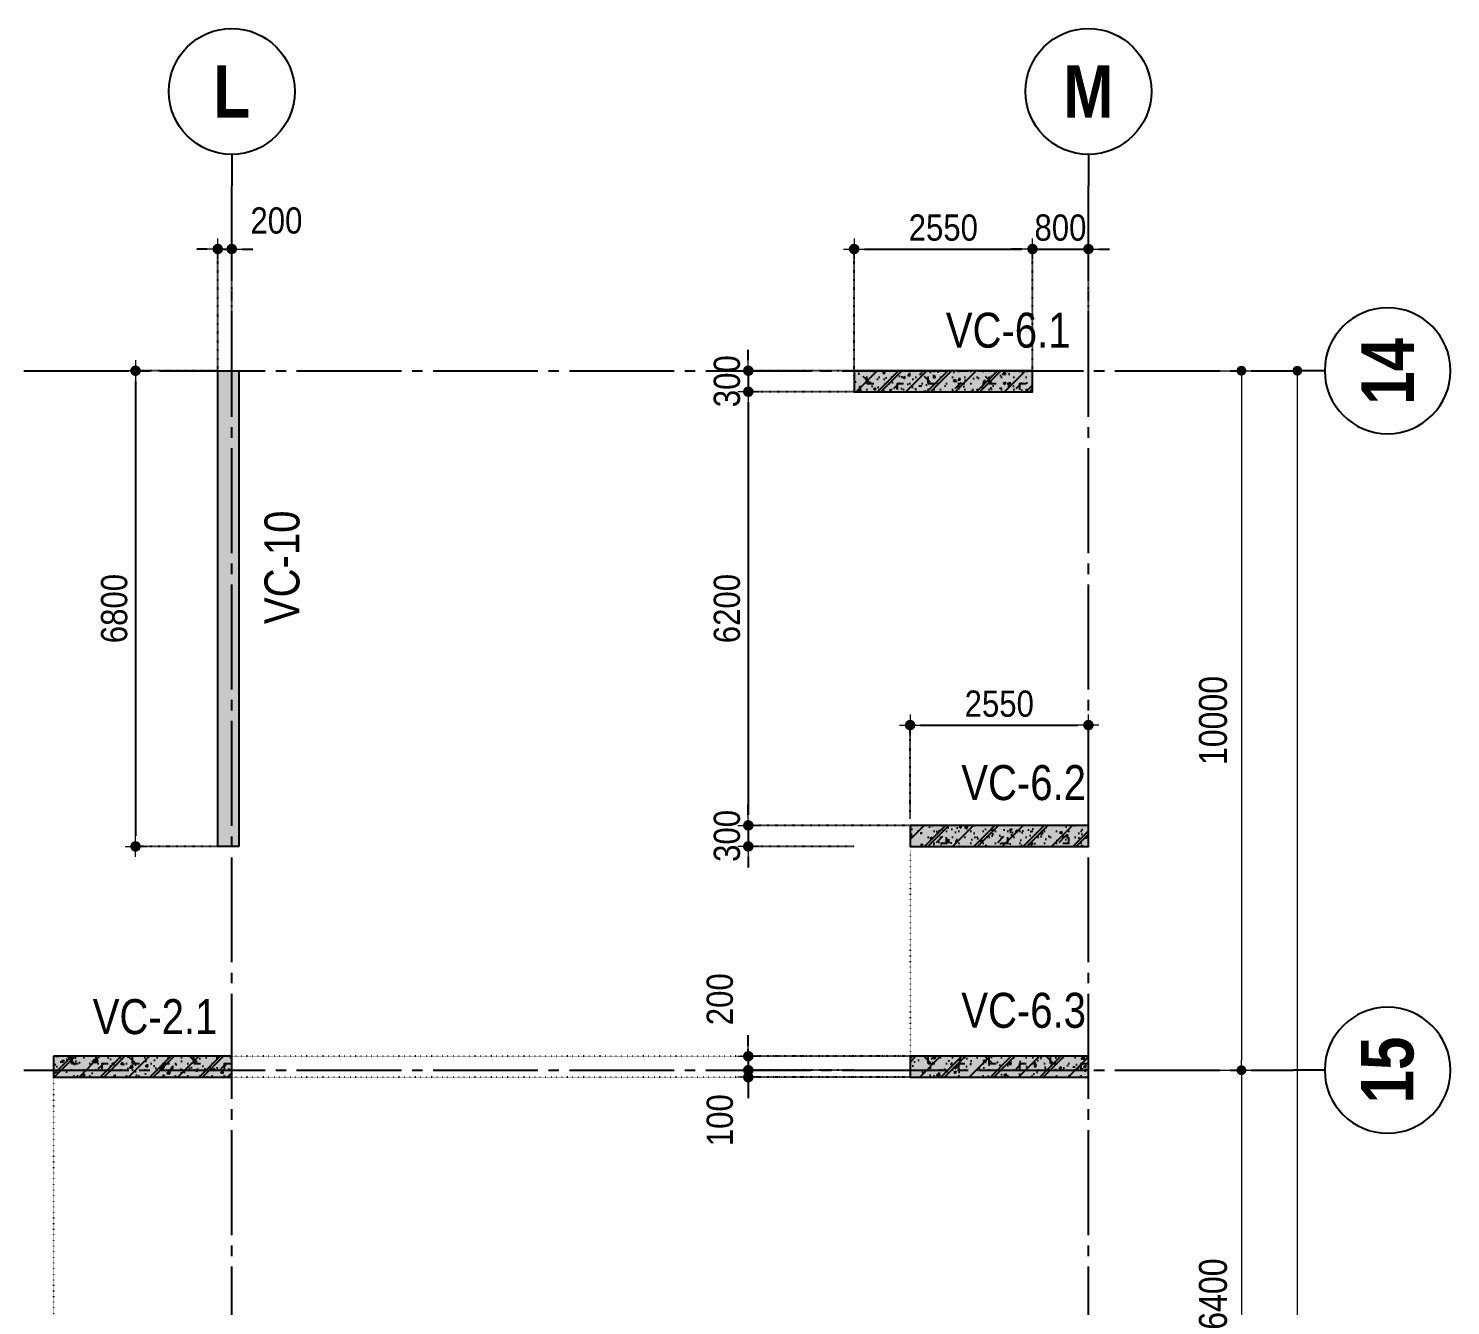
# Model space of a CAD drawing. Header units: millimetres. Extents: x -3973692 to -2843767, y 592734 to 838475.
# Drawn here: x -2864102 to -2843767, y 645467 to 663724 of the extents above; entities that cross this region are included whole.
import ezdxf
from ezdxf.enums import TextEntityAlignment as Align

# ---------------------------------------------------------------- set-up
doc = ezdxf.new("R2010")
doc.units = ezdxf.units.MM
doc.header["$MEASUREMENT"] = 0
doc.header["$PDMODE"] = 3
doc.header["$PDSIZE"] = -20
for name, pattern in [('CHG_XX_Luoi truc-Block C$0$MB_Luoi truc-150-TWC$0$Center101', [13, 10, -1, 1, -1]), ('DIVIDE2', [15.87499999999999, 6.349999999999998, -3.174999999999998, 0, -3.174999999999998, 0, -3.174999999999998]), ('DOT2', [0.125, 0, -0.125]), ('HIDDEN5', [2.8375, 1.25, -1.5875])]:
    doc.linetypes.add(name, pattern=pattern)
doc.layers.get('0').update_dxf_attribs({"lineweight": 9})
doc.layers.get('Defpoints').update_dxf_attribs({"color": 10, "lineweight": 0})
for name, color, linetype, lineweight in [("'S_General_Dim_1", 1, 'Continuous', 18), ("'S_General_Divide_3 Intermediate", 3, 'DIVIDE2', 40), ('CHG_XX_Cot_Block C-T8-15$0$Dim 200', 1, 'Continuous', 5), ('CHG_XX_Luoi truc-Block C$0$Dim 200', 1, 'Continuous', 5), ('TEXT', 7, 'Continuous', 15)]:
    doc.layers.add(name, color=color, linetype=linetype, lineweight=lineweight)
for name, color, linetype in [('CHG_XX_Cot_Block C-T8-15$0$mb_cot tang 14-17 twc$0$Concrete Hatch', 218, 'Continuous'), ('CHG_XX_Cot_Block C-T8-15$0$mb_cot tang 14-17 twc$0$Concrete Line', 6, 'Continuous'), ('CHG_XX_Cot_Block C-T8-15$0$mb_cot tang 14-17 twc$0$Concrete Solid', 216, 'Continuous'), ('CHG_XX_Luoi truc-Block C$0$MB_Luoi truc-150-TWC$0$Grid', 34, 'Continuous'), ('CHG_XX_Luoi truc-Block C$0$MB_Luoi truc-150-TWC$0$Grid Line', 251, 'CHG_XX_Luoi truc-Block C$0$MB_Luoi truc-150-TWC$0$Center101'), ('dim', 1, 'Continuous')]:
    doc.layers.add(name, color=color, linetype=linetype)
doc.styles.add('arial', font='arial.ttf', dxfattribs={"width": 0.85})
doc.styles.add('CHG_XX_Luoi truc-Block C$0$MB_Luoi truc-150-TWC$0$Grid A-F$0$VNI-HelveCB', font='')
doc.styles.add('CHG_XX_Luoi truc-Block C$0$Star-HelCon', font='')
doc.styles.add('TTP-HelCon', font='')
doc.styles.get('CHG_XX_Luoi truc-Block C$0$MB_Luoi truc-150-TWC$0$Grid A-F$0$VNI-HelveCB').set_extended_font_data('VNI-Helve-Condense', bold=True)
doc.styles.get('CHG_XX_Luoi truc-Block C$0$Star-HelCon').set_extended_font_data('VNI-Helve-Condense')
doc.styles.get('TTP-HelCon').set_extended_font_data('VNI-Helve-Condense')
doc.dimstyles.new('150', dxfattribs={"dimscale": 150, "dimtxt": 2.5, "dimasz": 1, "dimexe": 0, "dimexo": 0, "dimgap": 0.75, "dimtad": 1, "dimdec": 0, "dimzin": 9, "dimdsep": 46, "dimtxsty": 'arial', "dimblk1": 'DIMDOT', "dimblk2": 'DIMDOT', "dimsah": 1, "dimcen": 2, "dimdle": 3, "dimclre": 8, "dimclrt": 2, "dimadec": 0, "dimazin": 0, "dimtfac": 1, "dimtdec": 0, "dimtix": 1, "dimtmove": 2, "dimatfit": 3, "dimldrblk": 'DIMPIJL', "dimfxl": 1, "dimtvp": 1.8, "dimtolj": 1, "dimtzin": 0, "dimarcsym": 0})
doc.dimstyles.new('CHG_XX_Luoi truc-Block C$0$Dim 200', dxfattribs={"dimscale": 200, "dimtxt": 2, "dimasz": 0.7, "dimexe": 1, "dimexo": 1, "dimgap": 1, "dimtad": 1, "dimdec": 0, "dimzin": 12, "dimdsep": 46, "dimtxsty": 'CHG_XX_Luoi truc-Block C$0$Star-HelCon', "dimblk": 'CHG_XX_Luoi truc-Block C$0$_Dot', "dimcen": 1, "dimclrd": 256, "dimclre": 256, "dimclrt": 3, "dimadec": 0, "dimazin": 0, "dimtfac": 1, "dimtdec": 0, "dimtix": 1, "dimtmove": 2, "dimatfit": 3, "dimldrblk": 'CHG_XX_Luoi truc-Block C$0$HTT Arrow 30', "dimfxl": 1, "dimtolj": 1, "dimtzin": 0, "dimarcsym": 0})

# ---------------------------------------------------------------- blocks, each defined once
blk = doc.blocks.new('CHG_XX_Luoi truc-Block C$0$_Dot')
at = {"color": 0, "linetype": 'ByBlock', "lineweight": -2}
blk.add_line((-0.5, 0), (-1, 0), dxfattribs=at)
at = {"color": 0, "linetype": 'ByBlock', "const_width": 0.5}
blk.add_lwpolyline([(-0.25, 0, 1), (0.25, 0, 1)], format="xyb", close=True, dxfattribs=at)
blk = doc.blocks.new('*D3089')
at = {"layer": 'CHG_XX_Luoi truc-Block C$0$Dim 200', "lineweight": -2, "transparency": 16777216}
for p, q in [((8067039.849096898, 997243.8145386504), (8068331.040285542, 997243.8145386504)), ((8068131.040285542, 997103.8145386504), (8068131.040285542, 987383.81453865)), ((8067039.849096898, 987243.81453865), (8068331.040285542, 987243.81453865))]:
    blk.add_line(p, q, dxfattribs=at)
at = {"layer": 'Defpoints', "color": 0, "transparency": 16777216}
for p in [(8066839.849096898, 997243.8145386504), (8066839.849096898, 987243.81453865), (8068131.040285542, 987243.81453865)]:
    blk.add_point(p, dxfattribs=at)
at = {"layer": 'CHG_XX_Luoi truc-Block C$0$Dim 200', "lineweight": -2, "transparency": 16777216, "xscale": 140, "yscale": 140, "zscale": 140}
for p, rotation in [((8068131.040285542, 997243.8145386504), 90), ((8068131.040285542, 987243.81453865), 270)]:
    blk.add_blockref('CHG_XX_Luoi truc-Block C$0$_Dot', p, dxfattribs=dict(at, rotation=rotation))
at = {"layer": 'CHG_XX_Luoi truc-Block C$0$Dim 200', "color": 3, "transparency": 16777216, "insert": (8067726.773618875, 992243.8145386515), "char_height": 400, "attachment_point": 5, "rotation": 90, "style": 'CHG_XX_Luoi truc-Block C$0$Star-HelCon'}
blk.add_mtext('\\A1;10000', dxfattribs=at)
blk = doc.blocks.new('CHG_XX_Luoi truc-Block C$0$HTT Arrow 30')
blk.add_hatch(color=256).paths.add_polyline_path([(-2.5, 0.3750000000000002), (-2.5, -0.3749999999999998), (0, 0)])
at = {"color": 0, "linetype": 'ByBlock', "lineweight": -2}
for p, q in [((0, 0), (-2.5, 0.3750000000000002)), ((-2.5, -0.3749999999999998), (-2.5, 0.3750000000000002)), ((0, 0), (-2.5, -0.3749999999999998))]:
    blk.add_line(p, q, dxfattribs=at)
blk = doc.blocks.new('*D3090')
at = {"layer": 'CHG_XX_Luoi truc-Block C$0$Dim 200', "lineweight": -2, "transparency": 16777216}
for p, q in [((8067039.849096898, 987243.81453865), (8068331.040285542, 987243.81453865)), ((8068131.040285542, 987103.81453865), (8068131.040285542, 980983.81453865)), ((8067459.727833977, 980843.81453865), (8068331.040285542, 980843.81453865))]:
    blk.add_line(p, q, dxfattribs=at)
at = {"layer": 'Defpoints', "color": 0, "transparency": 16777216}
for p in [(8066839.849096898, 987243.81453865), (8067259.727833977, 980843.81453865), (8068131.040285542, 980843.81453865)]:
    blk.add_point(p, dxfattribs=at)
at = {"layer": 'CHG_XX_Luoi truc-Block C$0$Dim 200', "lineweight": -2, "transparency": 16777216, "xscale": 140, "yscale": 140, "zscale": 140}
for p, rotation in [((8068131.040285542, 987243.81453865), 90), ((8068131.040285542, 980843.81453865), 270)]:
    blk.add_blockref('CHG_XX_Luoi truc-Block C$0$_Dot', p, dxfattribs=dict(at, rotation=rotation))
at = {"layer": 'CHG_XX_Luoi truc-Block C$0$Dim 200', "color": 3, "transparency": 16777216, "insert": (8067726.773618875, 984043.8145386513), "char_height": 400, "attachment_point": 5, "rotation": 90, "style": 'CHG_XX_Luoi truc-Block C$0$Star-HelCon'}
blk.add_mtext('\\A1;6400', dxfattribs=at)
blk = doc.blocks.new('*D3094')
at = {"layer": 'CHG_XX_Luoi truc-Block C$0$Dim 200', "lineweight": -2, "transparency": 16777216}
for p, q in [((8067886.504521646, 997243.8145386504), (8069130.539711094, 997243.8145386504)), ((8068930.539711094, 997103.8145386504), (8068930.539711094, 948533.81453865)), ((8067886.504521646, 948393.81453865), (8069130.539711094, 948393.81453865))]:
    blk.add_line(p, q, dxfattribs=at)
at = {"layer": 'Defpoints', "color": 0, "transparency": 16777216}
for p in [(8067686.504521646, 997243.8145386504), (8067686.504521646, 948393.81453865), (8068930.539711094, 948393.81453865)]:
    blk.add_point(p, dxfattribs=at)
at = {"layer": 'CHG_XX_Luoi truc-Block C$0$Dim 200', "lineweight": -2, "transparency": 16777216, "xscale": 140, "yscale": 140, "zscale": 140}
for p, rotation in [((8068930.539711094, 997243.8145386504), 90), ((8068930.539711094, 948393.81453865), 270)]:
    blk.add_blockref('CHG_XX_Luoi truc-Block C$0$_Dot', p, dxfattribs=dict(at, rotation=rotation))
at = {"layer": 'CHG_XX_Luoi truc-Block C$0$Dim 200', "color": 3, "transparency": 16777216, "insert": (8068526.273044428, 972818.8145386515), "char_height": 400, "attachment_point": 5, "rotation": 90, "style": 'CHG_XX_Luoi truc-Block C$0$Star-HelCon'}
blk.add_mtext('\\A1;48850', dxfattribs=at)
blk = doc.blocks.new('*U3101')
at = {"layer": 'CHG_XX_Luoi truc-Block C$0$MB_Luoi truc-150-TWC$0$Grid', "lineweight": -2}
blk.add_line((0, 449), (0, 446), dxfattribs=at)
blk.add_circle((0, 455), 6, dxfattribs=at)
at = {"layer": 'CHG_XX_Luoi truc-Block C$0$MB_Luoi truc-150-TWC$0$Grid Line'}
blk.add_line((0, 0), (0, 446), dxfattribs=at)
at = {"layer": 'CHG_XX_Luoi truc-Block C$0$MB_Luoi truc-150-TWC$0$Grid', "lineweight": -2, "style": 'CHG_XX_Luoi truc-Block C$0$MB_Luoi truc-150-TWC$0$Grid A-F$0$VNI-HelveCB'}
for tag, p in [('GRIDSUB', (0, 455)), ('GRID', (0, -9))]:
    blk.add_attdef(tag, text='', height=5, dxfattribs=at).set_placement(p, align=Align.MIDDLE)
blk = doc.blocks.new('*U3103')
at = {"layer": 'CHG_XX_Luoi truc-Block C$0$MB_Luoi truc-150-TWC$0$Grid', "lineweight": -2}
blk.add_line((0, 363), (0, 360), dxfattribs=at)
blk.add_circle((0, 369), 6, dxfattribs=at)
at = {"layer": 'CHG_XX_Luoi truc-Block C$0$MB_Luoi truc-150-TWC$0$Grid Line'}
blk.add_line((0, 0), (0, 360), dxfattribs=at)
at = {"layer": 'CHG_XX_Luoi truc-Block C$0$MB_Luoi truc-150-TWC$0$Grid', "lineweight": -2, "style": 'CHG_XX_Luoi truc-Block C$0$MB_Luoi truc-150-TWC$0$Grid A-F$0$VNI-HelveCB'}
for tag, p in [('GRIDSUB', (0, 369)), ('GRID', (0, -9))]:
    blk.add_attdef(tag, text='', height=5, dxfattribs=at).set_placement(p, align=Align.MIDDLE)
blk = doc.blocks.new('*U3102')
at = {"layer": 'CHG_XX_Luoi truc-Block C$0$MB_Luoi truc-150-TWC$0$Grid', "lineweight": -2}
blk.add_line((0, 363), (0, 360), dxfattribs=at)
blk.add_circle((0, 369), 6, dxfattribs=at)
at = {"layer": 'CHG_XX_Luoi truc-Block C$0$MB_Luoi truc-150-TWC$0$Grid Line'}
blk.add_line((0, 0), (0, 360), dxfattribs=at)
at = {"layer": 'CHG_XX_Luoi truc-Block C$0$MB_Luoi truc-150-TWC$0$Grid', "lineweight": -2, "style": 'CHG_XX_Luoi truc-Block C$0$MB_Luoi truc-150-TWC$0$Grid A-F$0$VNI-HelveCB'}
for tag, p in [('GRIDSUB', (0, 369)), ('GRID', (0, -9))]:
    blk.add_attdef(tag, text='', height=5, dxfattribs=at).set_placement(p, align=Align.MIDDLE)
blk = doc.blocks.new('*U3207')
at = {"layer": 'CHG_XX_Cot_Block C-T8-15$0$mb_cot tang 14-17 twc$0$Concrete Hatch'}
h = blk.add_hatch(dxfattribs=at)
h.set_pattern_fill('CONCRETE', color=256, scale=50, style=0, pattern_type=2)
h.set_pattern_definition([(45, (1000, -49.99999999999989), (-176.7766952966369, 176.7766952966369), []), (45, (1000, 1.13686837721616e-13), (-353.5533905932737, 353.5533905932738), []), (49.99999999999999, (1000, -49.99999999999989), (358.6300913003767, -31.37606749129755), [37.5, -412.5]), (355, (1000, -49.99999999999989), (-69.3756668065, 376.0960668500059), [30, -330]), (100.4514, (1029.88584, -52.61466999999988), (289.2546908570108, 344.7197710304768), [31.870095, -350.571056]), (46.18420000000001, (1000, 50.00000000000011), (533.6205243128222, -82.75950716450905), [56.25, -618.75]), (96.6356, (1044.4683725, 43.1033465000001), (467.3313527743517, 487.0589354502209), [47.805144, -525.8565]), (351.1842, (1000, 50.00000000000011), (467.3309725668136, 487.0593004626623), [45, -495]), (21, (1050, 25.00000000000011), (298.4535260592309, -201.3094453326694), [37.5, -412.5]), (326.0000000000001, (1050, 25.00000000000011), (121.6576659607909, 362.5750225234265), [30, -330]), (71.4514, (1074.8711165, 8.224197000000117), (420.111314290745, 161.2652483549762), [31.870095, -350.571056]), (37.50000000000001, (1000, -49.99999999999989), (6.079927658645334, 166.4469269156558), [0, -326, 0, -335, 0, -331.25]), (7.499999999999999, (1000, -49.99999999999989), (131.5347687210743, 197.2058559411801), [0, -191, 0, -318.5, 0, -126.25]), (327.5, (888.5, -49.99999999999989), (266.9112180862045, -11.2774358671899), [0, -125, 0, -390, 0, -517.5]), (317.5, (838.5, -49.99999999999989), (291.5930846711931, 50.05249116615882), [0, -162.5, 0, -259, 0, -367.5]), (0, (1175, 125.0000000000001), (0, 875), [87.5, -787.5]), (0, (1437.5, 300.0000000000001), (0, 875), [87.5, -787.5]), (0, (1262.5, 650.0000000000001), (0, 875), [87.5, -350, 87.5, -350]), (90, (1175, 125.0000000000001), (-875, 5.35782974626967e-14), [87.5, -787.5]), (90, (1262.5, 650.0000000000001), (-875, 5.35782974626967e-14), [87.5, -787.5]), (90, (1525, 300.0000000000001), (-875, 5.35782974626967e-14), [87.5, -787.5]), (90, (1700, 562.5000000000001), (-875, 5.35782974626967e-14), [87.5, -787.5]), (135, (1262.5, 125.0000000000001), (-875.016357447105, 8.881784197001252e-14), [123.76, -1113.7]), (135, (1350, 650.0000000000001), (-875.016357447105, 8.881784197001252e-14), [123.76, -1113.7]), (45, (1437.5, 300.0000000000001), (8.881784197001252e-14, 875.016357447105), [123.76, -247.485, 123.76, -742.455]), (0, (825, -49.99999999999989), (87.5, 87.5), [-175, 0])])
h.paths.add_polyline_path([(-750, 150), (-750, -149.9999999999999), (1800, -150), (1800, 150)])
at = {"layer": 'CHG_XX_Cot_Block C-T8-15$0$mb_cot tang 14-17 twc$0$Concrete Solid'}
blk.add_hatch(color=256, dxfattribs=at).paths.add_polyline_path([(-750, 150), (-750, -149.9999999999999), (1800, -150), (1800, 150)])
at = {"layer": 'CHG_XX_Cot_Block C-T8-15$0$mb_cot tang 14-17 twc$0$Concrete Line'}
blk.add_lwpolyline([(-750, 150), (-750, -149.9999999999999), (1800, -150), (1800, 150)], close=True, dxfattribs=at)
blk = doc.blocks.new('*U3195')
at = {"layer": 'CHG_XX_Cot_Block C-T8-15$0$mb_cot tang 14-17 twc$0$Concrete Hatch'}
h = blk.add_hatch(dxfattribs=at)
h.set_pattern_fill('CONCRETE', color=256, scale=50, style=0, pattern_type=2)
h.set_pattern_definition([(45, (1000, -149.9999999999999), (-176.7766952966369, 176.7766952966369), []), (45, (1000, -99.99999999999989), (-353.5533905932737, 353.5533905932738), []), (49.99999999999999, (1000, -149.9999999999999), (358.6300913003767, -31.37606749129755), [37.5, -412.5]), (355, (1000, -149.9999999999999), (-69.3756668065, 376.0960668500059), [30, -330]), (100.4514, (1029.88584, -152.6146699999999), (289.2546908570108, 344.7197710304768), [31.870095, -350.571056]), (46.18420000000001, (1000, -49.99999999999989), (533.6205243128222, -82.75950716450905), [56.25, -618.75]), (96.6356, (1044.4683725, -56.8966534999999), (467.3313527743517, 487.0589354502209), [47.805144, -525.8565]), (351.1842, (1000, -49.99999999999989), (467.3309725668136, 487.0593004626623), [45, -495]), (21, (1050, -74.99999999999989), (298.4535260592309, -201.3094453326694), [37.5, -412.5]), (326.0000000000001, (1050, -74.99999999999989), (121.6576659607909, 362.5750225234265), [30, -330]), (71.4514, (1074.8711165, -91.77580299999988), (420.111314290745, 161.2652483549762), [31.870095, -350.571056]), (37.50000000000001, (1000, -149.9999999999999), (6.079927658645334, 166.4469269156558), [0, -326, 0, -335, 0, -331.25]), (7.499999999999999, (1000, -149.9999999999999), (131.5347687210743, 197.2058559411801), [0, -191, 0, -318.5, 0, -126.25]), (327.5, (888.5, -149.9999999999999), (266.9112180862045, -11.2774358671899), [0, -125, 0, -390, 0, -517.5]), (317.5, (838.5, -149.9999999999999), (291.5930846711931, 50.05249116615882), [0, -162.5, 0, -259, 0, -367.5]), (0, (1175, 25.00000000000011), (0, 875), [87.5, -787.5]), (0, (1437.5, 200.0000000000001), (0, 875), [87.5, -787.5]), (0, (1262.5, 550.0000000000001), (0, 875), [87.5, -350, 87.5, -350]), (90, (1175, 25.00000000000011), (-875, 5.35782974626967e-14), [87.5, -787.5]), (90, (1262.5, 550.0000000000001), (-875, 5.35782974626967e-14), [87.5, -787.5]), (90, (1525, 200.0000000000001), (-875, 5.35782974626967e-14), [87.5, -787.5]), (90, (1700, 462.5000000000001), (-875, 5.35782974626967e-14), [87.5, -787.5]), (135, (1262.5, 25.00000000000011), (-875.016357447105, 8.881784197001252e-14), [123.76, -1113.7]), (135, (1350, 550.0000000000001), (-875.016357447105, 8.881784197001252e-14), [123.76, -1113.7]), (45, (1437.5, 200.0000000000001), (8.881784197001252e-14, 875.016357447105), [123.76, -247.485, 123.76, -742.455]), (0, (825, -149.9999999999999), (87.5, 87.5), [-175, 0])])
h.paths.add_polyline_path([(-750, 100), (-750, -199.9999999999999), (1800, -200), (1800, 100)])
at = {"layer": 'CHG_XX_Cot_Block C-T8-15$0$mb_cot tang 14-17 twc$0$Concrete Solid'}
blk.add_hatch(color=256, dxfattribs=at).paths.add_polyline_path([(-750, 100), (-750, -199.9999999999999), (1800, -200), (1800, 100)])
at = {"layer": 'CHG_XX_Cot_Block C-T8-15$0$mb_cot tang 14-17 twc$0$Concrete Line'}
blk.add_lwpolyline([(-750, 100), (-750, -199.9999999999999), (1800, -200), (1800, 100)], close=True, dxfattribs=at)
blk = doc.blocks.new('*U3208')
at = {"layer": 'CHG_XX_Cot_Block C-T8-15$0$mb_cot tang 14-17 twc$0$Concrete Hatch'}
h = blk.add_hatch(dxfattribs=at)
h.set_pattern_fill('CONCRETE', color=256, scale=50, style=0, pattern_type=2)
h.set_pattern_definition([(45, (-3250.000000000233, -249.9999999999708), (-176.7766952966369, 176.7766952966369), []), (45, (-3250.000000000233, -199.9999999999708), (-353.5533905932737, 353.5533905932738), []), (49.99999999999999, (-3250.000000000233, -249.9999999999708), (358.6300913003767, -31.37606749129755), [37.5, -412.5]), (355, (-3250.000000000233, -249.9999999999708), (-69.3756668065, 376.0960668500059), [30, -330]), (100.4514, (-3220.114160000233, -252.6146699999708), (289.2546908570108, 344.7197710304768), [31.870095, -350.571056]), (46.18420000000001, (-3250.000000000233, -149.9999999999708), (533.6205243128222, -82.75950716450905), [56.25, -618.75]), (96.6356, (-3205.531627500233, -156.8966534999708), (467.3313527743517, 487.0589354502209), [47.805144, -525.8565]), (351.1842, (-3250.000000000233, -149.9999999999708), (467.3309725668136, 487.0593004626623), [45, -495]), (21, (-3200.000000000233, -174.9999999999708), (298.4535260592309, -201.3094453326694), [37.5, -412.5]), (326.0000000000001, (-3200.000000000233, -174.9999999999708), (121.6576659607909, 362.5750225234265), [30, -330]), (71.4514, (-3175.128883500233, -191.7758029999708), (420.111314290745, 161.2652483549762), [31.870095, -350.571056]), (37.50000000000001, (-3250.000000000233, -249.9999999999708), (6.079927658645334, 166.4469269156558), [0, -326, 0, -335, 0, -331.25]), (7.499999999999999, (-3250.000000000233, -249.9999999999708), (131.5347687210743, 197.2058559411801), [0, -191, 0, -318.5, 0, -126.25]), (327.5, (-3361.500000000233, -249.9999999999708), (266.9112180862045, -11.2774358671899), [0, -125, 0, -390, 0, -517.5]), (317.5, (-3411.500000000233, -249.9999999999708), (291.5930846711931, 50.05249116615882), [0, -162.5, 0, -259, 0, -367.5]), (0, (-3075.000000000233, -74.99999999997078), (0, 875), [87.5, -787.5]), (0, (-2812.500000000233, 100.0000000000292), (0, 875), [87.5, -787.5]), (0, (-2987.500000000233, 450.0000000000292), (0, 875), [87.5, -350, 87.5, -350]), (90, (-3075.000000000233, -74.99999999997078), (-875, 5.35782974626967e-14), [87.5, -787.5]), (90, (-2987.500000000233, 450.0000000000292), (-875, 5.35782974626967e-14), [87.5, -787.5]), (90, (-2725.000000000233, 100.0000000000292), (-875, 5.35782974626967e-14), [87.5, -787.5]), (90, (-2550.000000000233, 362.5000000000292), (-875, 5.35782974626967e-14), [87.5, -787.5]), (135, (-2987.500000000233, -74.99999999997078), (-875.016357447105, 8.881784197001252e-14), [123.76, -1113.7]), (135, (-2900.000000000233, 450.0000000000292), (-875.016357447105, 8.881784197001252e-14), [123.76, -1113.7]), (45, (-2812.500000000233, 100.0000000000292), (8.881784197001252e-14, 875.016357447105), [123.76, -247.485, 123.76, -742.455]), (0, (-3425.000000000233, -249.9999999999708), (87.5, 87.5), [-175, 0])])
h.paths.add_polyline_path([(-5000.000000000233, 50.0000000000291), (-5000.000000000233, -249.9999999999999), (1800, -250), (1800, 50.0000000000291)])
at = {"layer": 'CHG_XX_Cot_Block C-T8-15$0$mb_cot tang 14-17 twc$0$Concrete Solid'}
blk.add_hatch(color=256, dxfattribs=at).paths.add_polyline_path([(-5000.000000000233, 50.0000000000291), (-5000.000000000233, -249.9999999999999), (1800, -250), (1800, 50.0000000000291)])
at = {"layer": 'CHG_XX_Cot_Block C-T8-15$0$mb_cot tang 14-17 twc$0$Concrete Line'}
blk.add_lwpolyline([(-5000.000000000233, 50.0000000000291), (-5000.000000000233, -249.9999999999999), (1800, -250), (1800, 50.0000000000291)], close=True, dxfattribs=at)
blk = doc.blocks.new('DIMDOT')
for p, q in [((1, 0), (-1, 0)), ((0, -1), (0, 1))]:
    blk.add_line(p, q)
at = {"const_width": 0.5}
blk.add_lwpolyline([(-0.25, 0, 1), (0.25, 0, 1)], format="xyb", close=True, dxfattribs=at)
blk = doc.blocks.new('*D1864')
at = {"layer": "'S_General_Dim_1", "color": 8, "linetype": 'HIDDEN5', "lineweight": -2, "transparency": 16777216}
for p, q in [((-2852295.198556936, 658831.0114495861), (-2852295.198556936, 660570.925354989)), ((-2849745.198556936, 658831.0114495861), (-2849745.198556936, 660570.925354989))]:
    blk.add_line(p, q, dxfattribs=at)
at = {"layer": "'S_General_Dim_1", "color": 0, "lineweight": -2, "transparency": 16777216}
blk.add_line((-2852145.198556936, 660570.925354989), (-2849895.198556936, 660570.925354989), dxfattribs=at)
at = {"layer": 'Defpoints', "color": 0, "transparency": 16777216}
for p in [(-2849745.198556936, 660570.925354989), (-2852295.198556936, 658831.0114495861), (-2849745.198556936, 658831.0114495861)]:
    blk.add_point(p, dxfattribs=at)
at = {"layer": "'S_General_Dim_1", "color": 0, "lineweight": -2, "transparency": 16777216, "xscale": 150, "yscale": 150, "zscale": 150, "rotation": 180}
blk.add_blockref('DIMDOT', (-2852295.198556936, 660570.925354989), dxfattribs=at)
at = {"layer": "'S_General_Dim_1", "color": 0, "lineweight": -2, "transparency": 16777216, "xscale": 150, "yscale": 150, "zscale": 150}
blk.add_blockref('DIMDOT', (-2849745.198556936, 660570.925354989), dxfattribs=at)
at = {"layer": "'S_General_Dim_1", "color": 2, "transparency": 16777216, "insert": (-2851020.198556936, 660874.8902253846), "char_height": 375, "attachment_point": 5, "style": 'arial'}
blk.add_mtext('\\A1;2550', dxfattribs=at)
blk = doc.blocks.new('DIMPIJL')
at = {"linetype": 'ByBlock'}
blk.add_solid([(-2.5, 0.4166666666666686), (-2.5, -0.4166666666666686), (0, 0)], dxfattribs=at)
blk = doc.blocks.new('*D1865')
at = {"layer": "'S_General_Dim_1", "color": 0, "lineweight": -2, "transparency": 16777216}
for p, q in [((-2849895.198556936, 660570.925354989), (-2850045.198556936, 660570.925354989)), ((-2849745.198556936, 660570.925354989), (-2848945.198556816, 660570.925354989)), ((-2848795.198556816, 660570.925354989), (-2848645.198556816, 660570.925354989))]:
    blk.add_line(p, q, dxfattribs=at)
at = {"layer": "'S_General_Dim_1", "color": 8, "linetype": 'HIDDEN5', "lineweight": -2, "transparency": 16777216}
for p, q in [((-2849745.198556936, 658831.0114495861), (-2849745.198556936, 660570.925354989)), ((-2848945.198556816, 658831.0114495861), (-2848945.198556816, 660570.925354989))]:
    blk.add_line(p, q, dxfattribs=at)
at = {"layer": 'Defpoints', "color": 0, "transparency": 16777216}
for p in [(-2848945.198556816, 660570.925354989), (-2849745.198556936, 658831.0114495861), (-2848945.198556816, 658831.0114495861)]:
    blk.add_point(p, dxfattribs=at)
at = {"layer": "'S_General_Dim_1", "color": 0, "lineweight": -2, "transparency": 16777216, "xscale": 150, "yscale": 150, "zscale": 150}
blk.add_blockref('DIMDOT', (-2849745.198556936, 660570.925354989), dxfattribs=at)
at = {"layer": "'S_General_Dim_1", "color": 0, "lineweight": -2, "transparency": 16777216, "xscale": 150, "yscale": 150, "zscale": 150, "rotation": 180}
blk.add_blockref('DIMDOT', (-2848945.198556816, 660570.925354989), dxfattribs=at)
at = {"layer": "'S_General_Dim_1", "color": 2, "transparency": 16777216, "insert": (-2849345.198556876, 660874.8902253846), "char_height": 375, "attachment_point": 5, "style": 'arial'}
blk.add_mtext('\\A1;800', dxfattribs=at)
blk = doc.blocks.new('*D1867')
at = {"layer": "'S_General_Dim_1", "color": 8, "linetype": 'HIDDEN5', "lineweight": -2, "transparency": 16777216}
for p, q in [((-2851495.198556936, 652431.0114495858), (-2851495.198556936, 653765.2966278952)), ((-2848945.198556816, 652431.0114495858), (-2848945.198556816, 653765.2966278952))]:
    blk.add_line(p, q, dxfattribs=at)
at = {"layer": "'S_General_Dim_1", "color": 0, "lineweight": -2, "transparency": 16777216}
blk.add_line((-2851345.198556936, 653765.2966278952), (-2849095.198556816, 653765.2966278952), dxfattribs=at)
at = {"layer": 'Defpoints', "color": 0, "transparency": 16777216}
for p in [(-2848945.198556816, 653765.2966278952), (-2851495.198556936, 652431.0114495858), (-2848945.198556816, 652431.0114495858)]:
    blk.add_point(p, dxfattribs=at)
at = {"layer": "'S_General_Dim_1", "color": 0, "lineweight": -2, "transparency": 16777216, "xscale": 150, "yscale": 150, "zscale": 150, "rotation": 180}
blk.add_blockref('DIMDOT', (-2851495.198556936, 653765.2966278952), dxfattribs=at)
at = {"layer": "'S_General_Dim_1", "color": 0, "lineweight": -2, "transparency": 16777216, "xscale": 150, "yscale": 150, "zscale": 150}
blk.add_blockref('DIMDOT', (-2848945.198556816, 653765.2966278952), dxfattribs=at)
at = {"layer": "'S_General_Dim_1", "color": 2, "transparency": 16777216, "insert": (-2850220.198556876, 654069.2614982908), "char_height": 375, "attachment_point": 5, "style": 'arial'}
blk.add_mtext('\\A1;2550', dxfattribs=at)
blk = doc.blocks.new('*D1868')
at = {"layer": "'S_General_Dim_1", "color": 0, "lineweight": -2, "transparency": 16777216}
for p, q in [((-2861545.198556936, 660570.925354989), (-2861695.198556936, 660570.925354989)), ((-2861395.198556936, 660570.925354989), (-2861195.198556936, 660570.925354989)), ((-2861045.198556936, 660570.925354989), (-2860895.198556936, 660570.925354989))]:
    blk.add_line(p, q, dxfattribs=at)
at = {"layer": "'S_General_Dim_1", "color": 8, "linetype": 'HIDDEN5', "lineweight": -2, "transparency": 16777216}
for p, q in [((-2861395.198556936, 658831.0114495861), (-2861395.198556936, 660570.925354989)), ((-2861195.198556936, 658831.0114495861), (-2861195.198556936, 660570.925354989))]:
    blk.add_line(p, q, dxfattribs=at)
at = {"layer": 'Defpoints', "color": 0, "transparency": 16777216}
for p in [(-2861195.198556936, 660570.925354989), (-2861395.198556936, 658831.0114495861), (-2861195.198556936, 658831.0114495861)]:
    blk.add_point(p, dxfattribs=at)
at = {"layer": "'S_General_Dim_1", "color": 0, "lineweight": -2, "transparency": 16777216, "xscale": 150, "yscale": 150, "zscale": 150}
blk.add_blockref('DIMDOT', (-2861395.198556936, 660570.925354989), dxfattribs=at)
at = {"layer": "'S_General_Dim_1", "color": 0, "lineweight": -2, "transparency": 16777216, "xscale": 150, "yscale": 150, "zscale": 150, "rotation": 180}
blk.add_blockref('DIMDOT', (-2861195.198556936, 660570.925354989), dxfattribs=at)
at = {"layer": "'S_General_Dim_1", "color": 2, "transparency": 16777216, "insert": (-2860556.385198585, 660976.2118488499), "char_height": 375, "attachment_point": 5, "style": 'arial'}
blk.add_mtext('\\A1;200', dxfattribs=at)
blk = doc.blocks.new('*D1869')
at = {"layer": "'S_General_Dim_1", "color": 8, "linetype": 'HIDDEN5', "lineweight": -2, "transparency": 16777216}
for p, q in [((-2861395.198556937, 658831.0114495747), (-2862570.503507234, 658831.0114495747)), ((-2861395.198556937, 652031.0114495861), (-2862570.503507234, 652031.0114495861))]:
    blk.add_line(p, q, dxfattribs=at)
at = {"layer": "'S_General_Dim_1", "color": 0, "lineweight": -2, "transparency": 16777216}
blk.add_line((-2862570.503507234, 658681.0114495747), (-2862570.503507234, 652181.0114495861), dxfattribs=at)
at = {"layer": 'Defpoints', "color": 0, "transparency": 16777216}
for p in [(-2861395.198556937, 658831.0114495747), (-2862570.503507234, 652031.0114495861), (-2861395.198556937, 652031.0114495861)]:
    blk.add_point(p, dxfattribs=at)
at = {"layer": "'S_General_Dim_1", "color": 0, "lineweight": -2, "transparency": 16777216, "xscale": 150, "yscale": 150, "zscale": 150}
for p, rotation in [((-2862570.503507234, 658831.0114495747), 90), ((-2862570.503507234, 652031.0114495861), 270)]:
    blk.add_blockref('DIMDOT', p, dxfattribs=dict(at, rotation=rotation))
at = {"layer": "'S_General_Dim_1", "color": 2, "transparency": 16777216, "insert": (-2862874.468377629, 655431.0114495811), "char_height": 375, "attachment_point": 5, "rotation": 90, "style": 'arial'}
blk.add_mtext('\\A1;6800', dxfattribs=at)
blk = doc.blocks.new('*D1870')
at = {"layer": "'S_General_Dim_1", "color": 0, "lineweight": -2, "transparency": 16777216}
for p, q in [((-2853808.875683916, 658981.0114495867), (-2853808.875683916, 659131.0114495867)), ((-2853808.875683916, 658831.0114495867), (-2853808.875683916, 658531.0114495864)), ((-2853808.875683916, 658381.0114495864), (-2853808.875683916, 658231.0114495864))]:
    blk.add_line(p, q, dxfattribs=at)
at = {"layer": "'S_General_Dim_1", "color": 8, "linetype": 'HIDDEN5', "lineweight": -2, "transparency": 16777216}
for p, q in [((-2852295.198556937, 658831.0114495867), (-2853808.875683916, 658831.0114495867)), ((-2852295.198556935, 658531.0114495864), (-2853808.875683916, 658531.0114495864))]:
    blk.add_line(p, q, dxfattribs=at)
at = {"layer": 'Defpoints', "color": 0, "transparency": 16777216}
for p in [(-2852295.198556937, 658831.0114495867), (-2853808.875683916, 658531.0114495864), (-2852295.198556935, 658531.0114495864)]:
    blk.add_point(p, dxfattribs=at)
at = {"layer": "'S_General_Dim_1", "color": 0, "lineweight": -2, "transparency": 16777216, "xscale": 150, "yscale": 150, "zscale": 150}
for p, rotation in [((-2853808.875683916, 658831.0114495867), 270), ((-2853808.875683916, 658531.0114495864), 90)]:
    blk.add_blockref('DIMDOT', p, dxfattribs=dict(at, rotation=rotation))
at = {"layer": "'S_General_Dim_1", "color": 2, "transparency": 16777216, "insert": (-2854112.968453357, 658681.0114495873), "char_height": 375, "attachment_point": 5, "rotation": 90, "style": 'arial'}
blk.add_mtext('\\A1;300', dxfattribs=at)
blk = doc.blocks.new('*D1871')
at = {"layer": "'S_General_Dim_1", "color": 8, "linetype": 'HIDDEN5', "lineweight": -2, "transparency": 16777216}
for p, q in [((-2852295.198556935, 658531.0114495864), (-2853808.87568392, 658531.0114495864)), ((-2851495.198556935, 652331.0114495859), (-2853808.87568392, 652331.0114495859))]:
    blk.add_line(p, q, dxfattribs=at)
at = {"layer": "'S_General_Dim_1", "color": 0, "lineweight": -2, "transparency": 16777216}
blk.add_line((-2853808.87568392, 658381.0114495864), (-2853808.87568392, 652481.0114495859), dxfattribs=at)
at = {"layer": 'Defpoints', "color": 0, "transparency": 16777216}
for p in [(-2852295.198556935, 658531.0114495864), (-2853808.87568392, 652331.0114495859), (-2851495.198556935, 652331.0114495859)]:
    blk.add_point(p, dxfattribs=at)
at = {"layer": "'S_General_Dim_1", "color": 0, "lineweight": -2, "transparency": 16777216, "xscale": 150, "yscale": 150, "zscale": 150}
for p, rotation in [((-2853808.87568392, 658531.0114495864), 90), ((-2853808.87568392, 652331.0114495859), 270)]:
    blk.add_blockref('DIMDOT', p, dxfattribs=dict(at, rotation=rotation))
at = {"layer": "'S_General_Dim_1", "color": 2, "transparency": 16777216, "insert": (-2854112.840554315, 655431.0114495868), "char_height": 375, "attachment_point": 5, "rotation": 90, "style": 'arial'}
blk.add_mtext('\\A1;6200', dxfattribs=at)
blk = doc.blocks.new('*D1872')
at = {"layer": "'S_General_Dim_1", "color": 0, "lineweight": -2, "transparency": 16777216}
for p, q in [((-2853808.87568392, 652481.0114495859), (-2853808.87568392, 652631.0114495859)), ((-2853808.87568392, 652331.0114495859), (-2853808.87568392, 652031.0114495859)), ((-2853808.87568392, 651881.0114495859), (-2853808.87568392, 651731.0114495859))]:
    blk.add_line(p, q, dxfattribs=at)
at = {"layer": "'S_General_Dim_1", "color": 8, "linetype": 'HIDDEN5', "lineweight": -2, "transparency": 16777216}
for p, q in [((-2851495.198556935, 652331.0114495859), (-2853808.87568392, 652331.0114495859)), ((-2852295.198556937, 652031.0114495859), (-2853808.87568392, 652031.0114495859))]:
    blk.add_line(p, q, dxfattribs=at)
at = {"layer": 'Defpoints', "color": 0, "transparency": 16777216}
for p in [(-2851495.198556935, 652331.0114495859), (-2853808.87568392, 652031.0114495859), (-2852295.198556937, 652031.0114495859)]:
    blk.add_point(p, dxfattribs=at)
at = {"layer": "'S_General_Dim_1", "color": 0, "lineweight": -2, "transparency": 16777216, "xscale": 150, "yscale": 150, "zscale": 150}
for p, rotation in [((-2853808.87568392, 652331.0114495859), 270), ((-2853808.87568392, 652031.0114495859), 90)]:
    blk.add_blockref('DIMDOT', p, dxfattribs=dict(at, rotation=rotation))
at = {"layer": "'S_General_Dim_1", "color": 2, "transparency": 16777216, "insert": (-2854112.96845336, 652181.0114495866), "char_height": 375, "attachment_point": 5, "rotation": 90, "style": 'arial'}
blk.add_mtext('\\A1;300', dxfattribs=at)
blk = doc.blocks.new('*D1873')
at = {"layer": "'S_General_Dim_1", "color": 0, "lineweight": -2, "transparency": 16777216}
for p, q in [((-2853808.875683933, 649181.0114495864), (-2853808.875683933, 649331.0114495864)), ((-2853808.875683933, 649031.0114495864), (-2853808.875683933, 648831.0114495864)), ((-2853808.875683933, 648681.0114495864), (-2853808.875683933, 648531.0114495864))]:
    blk.add_line(p, q, dxfattribs=at)
at = {"layer": "'S_General_Dim_1", "color": 8, "linetype": 'HIDDEN5', "lineweight": -2, "transparency": 16777216}
for p, q in [((-2851495.198556937, 649031.0114495864), (-2853808.875683933, 649031.0114495864)), ((-2852295.198556937, 648831.0114495864), (-2853808.875683933, 648831.0114495864))]:
    blk.add_line(p, q, dxfattribs=at)
at = {"layer": 'Defpoints', "color": 0, "transparency": 16777216}
for p in [(-2851495.198556937, 649031.0114495864), (-2853808.875683933, 648831.0114495864), (-2852295.198556937, 648831.0114495864)]:
    blk.add_point(p, dxfattribs=at)
at = {"layer": "'S_General_Dim_1", "color": 0, "lineweight": -2, "transparency": 16777216, "xscale": 150, "yscale": 150, "zscale": 150}
for p, rotation in [((-2853808.875683933, 649031.0114495864), 270), ((-2853808.875683933, 648831.0114495864), 90)]:
    blk.add_blockref('DIMDOT', p, dxfattribs=dict(at, rotation=rotation))
at = {"layer": "'S_General_Dim_1", "color": 2, "transparency": 16777216, "insert": (-2854214.33270982, 649846.2921491493), "char_height": 375, "attachment_point": 5, "rotation": 90, "style": 'arial'}
blk.add_mtext('\\A1;200', dxfattribs=at)
blk = doc.blocks.new('*D1874')
at = {"layer": "'S_General_Dim_1", "color": 0, "lineweight": -2, "transparency": 16777216}
for p, q in [((-2853808.875683929, 648981.0114495864), (-2853808.875683929, 649131.0114495864)), ((-2853808.875683929, 648831.0114495864), (-2853808.875683929, 648731.011449586)), ((-2853808.875683929, 648581.011449586), (-2853808.875683929, 648431.011449586))]:
    blk.add_line(p, q, dxfattribs=at)
at = {"layer": "'S_General_Dim_1", "color": 8, "linetype": 'HIDDEN5', "lineweight": -2, "transparency": 16777216}
for p, q in [((-2852295.198556937, 648831.0114495864), (-2853808.875683929, 648831.0114495864)), ((-2851495.198556935, 648731.011449586), (-2853808.875683929, 648731.011449586))]:
    blk.add_line(p, q, dxfattribs=at)
at = {"layer": 'Defpoints', "color": 0, "transparency": 16777216}
for p in [(-2853808.875683929, 648731.011449586), (-2852295.198556937, 648831.0114495864), (-2851495.198556935, 648731.011449586)]:
    blk.add_point(p, dxfattribs=at)
at = {"layer": "'S_General_Dim_1", "color": 0, "lineweight": -2, "transparency": 16777216, "xscale": 150, "yscale": 150, "zscale": 150}
for p, rotation in [((-2853808.875683929, 648831.0114495864), 270), ((-2853808.875683929, 648731.011449586), 90)]:
    blk.add_blockref('DIMDOT', p, dxfattribs=dict(at, rotation=rotation))
at = {"layer": "'S_General_Dim_1", "color": 2, "transparency": 16777216, "insert": (-2854214.162177761, 648117.1013206954), "char_height": 375, "attachment_point": 5, "rotation": 90, "style": 'arial'}
blk.add_mtext('\\A1;100', dxfattribs=at)
blk = doc.blocks.new('c')
at = {"layer": 'TEXT', "color": 3, "style": 'TTP-HelCon'}
for s, p in [('VC-6.1', (-2038.884038867895, 49179.6693263487)), ('VC-6.2', (-1817.282108711544, 42712.36260486837)), ('VC-2.1', (-14237.70461437339, 39366.24931539805)), ('VC-6.3', (-1817.282108711544, 39457.00760486815))]:
    blk.add_text(s, height=500, dxfattribs=at).set_placement(p)
blk.add_text('VC-10', height=500, rotation=90, dxfattribs=at).set_placement((-11282.01252002316, 45227.9323966282))
blk = doc.blocks.new('CHG_XX_Luoi truc-Block C')
at = {"layer": 'CHG_XX_Luoi truc-Block C$0$MB_Luoi truc-150-TWC$0$Grid'}
ref = blk.add_blockref('*U3103', (8053693.477890482, 945886.7127233499), dxfattribs=dict(at, xscale=150, yscale=150, zscale=150))
ref.add_attrib('GRIDSUB', 'L', dxfattribs={"lineweight": -2, "height": 750, "style": 'CHG_XX_Luoi truc-Block C$0$MB_Luoi truc-150-TWC$0$Grid A-F$0$VNI-HelveCB'}).set_placement((8053693.477890482, 1001236.71272335), align=Align.MIDDLE)
ref = blk.add_blockref('*U3102', (8065943.477890601, 945886.7127233499), dxfattribs=dict(at, xscale=150, yscale=150, zscale=150))
ref.add_attrib('GRIDSUB', 'M', dxfattribs={"lineweight": -2, "height": 750, "style": 'CHG_XX_Luoi truc-Block C$0$MB_Luoi truc-150-TWC$0$Grid A-F$0$VNI-HelveCB'}).set_placement((8065943.477890601, 1001236.71272335), align=Align.MIDDLE)
ref = blk.add_blockref('*U3101', (8001971.747213705, 997243.81453865), dxfattribs=dict(at, xscale=-150, yscale=150, zscale=150, rotation=270))
ref.add_attrib('GRIDSUB', '14', dxfattribs={"lineweight": -2, "height": 750, "rotation": 90, "style": 'CHG_XX_Luoi truc-Block C$0$MB_Luoi truc-150-TWC$0$Grid A-F$0$VNI-HelveCB'}).set_placement((8070221.747213705, 997235.81453865), align=Align.MIDDLE)
ref = blk.add_blockref('*U3101', (8001971.747213705, 987243.81453865), dxfattribs=dict(at, xscale=-150, yscale=150, zscale=150, rotation=270))
ref.add_attrib('GRIDSUB', '15', dxfattribs={"lineweight": -2, "height": 750, "rotation": 90, "style": 'CHG_XX_Luoi truc-Block C$0$MB_Luoi truc-150-TWC$0$Grid A-F$0$VNI-HelveCB'}).set_placement((8070221.747213705, 987247.81453865), align=Align.MIDDLE)
at = {"layer": 'CHG_XX_Luoi truc-Block C$0$Dim 200'}
for base, p1, p2, picture, middle in [((8068131.040285542, 987243.81453865), (8066839.849096898, 997243.8145386504), (8066839.849096898, 987243.81453865), '*D3089', (8067726.773618875, 992243.8145386515)), ((8068930.539711094, 948393.81453865), (8067686.504521646, 997243.8145386504), (8067686.504521646, 948393.81453865), '*D3094', (8068526.273044428, 972818.8145386515)), ((8068131.040285542, 980843.81453865), (8066839.849096898, 987243.81453865), (8067259.727833977, 980843.81453865), '*D3090', (8067726.773618875, 984043.8145386513))]:
    dim = blk.add_linear_dim(base=base, p1=p1, p2=p2, angle=90, dimstyle='CHG_XX_Luoi truc-Block C$0$Dim 200', dxfattribs=at)
    dim.commit()
    dim.dimension.update_dxf_attribs({"geometry": picture, "text_midpoint": middle})
blk = doc.blocks.new('CHG_XX_Cot_Block C-T8-15')
at = {"layer": 'CHG_XX_Cot_Block C-T8-15$0$Dim 200'}
blk.add_blockref('CHG_XX_Luoi truc-Block C', (0, 0), dxfattribs=at)
at = {"layer": 'CHG_XX_Cot_Block C-T8-15$0$mb_cot tang 14-17 twc$0$Concrete Line', "xscale": -1, "rotation": 270}
blk.add_blockref('*U3208', (8053743.477890602, 995443.81453865), dxfattribs=at)
at = {"layer": 'CHG_XX_Cot_Block C-T8-15$0$mb_cot tang 14-17 twc$0$Concrete Line'}
for name, p in [('*U3207', (8063343.477890483, 997093.81453865)), ('*U3195', (8064143.477890483, 990643.8145386495)), ('*U3195', (8051893.477890483, 987343.8145386504)), ('*U3195', (8064143.477890483, 987343.81453865))]:
    blk.add_blockref(name, p, dxfattribs=at)

msp = doc.modelspace()

# ---------------------------------------------------------------- linework, layer by layer
at = {"layer": 'dim', "linetype": 'DOT2', "ltscale": 10}
for p, q in [((-2851495.198556936, 651981.0114495858), (-2851495.198556936, 648781.0114495864)), ((-2851495.198556934, 649031.0114495864), (-2861195.198556934, 649031.0114495858)), ((-2863745.198556936, 648781.0114495858), (-2863745.198556936, 633331.0114495857)), ((-2851495.198556934, 648731.0114495868), (-2861195.198556934, 648731.0114495863))]:
    msp.add_line(p, q, dxfattribs=at)

# ---------------------------------------------------------------- block references
at = {"layer": "'S_General_Divide_3 Intermediate"}
msp.add_blockref('CHG_XX_Cot_Block C-T8-15', (-10914888.67644742, -338412.8030890638), dxfattribs=at)
at = {"layer": 'TEXT'}
msp.add_blockref('c', (-2848945.198556816, 609981.0114495861), dxfattribs=at)

# ---------------------------------------------------------------- dimensions: what is measured, and where the dimension line sits
at = {"layer": "'S_General_Dim_1"}
dim = msp.add_linear_dim(base=(-2861195.198556936, 660570.925354989), p1=(-2861395.198556936, 658831.0114495861), p2=(-2861195.198556936, 658831.0114495861), dimstyle='150', dxfattribs=at)
dim.commit()
dim.dimension.update_dxf_attribs({"geometry": '*D1868', "text_midpoint": (-2860556.385198585, 660976.2118488499), "dimtype": 160})
for base, p1, p2, picture, middle in [((-2849745.198556936, 660570.925354989), (-2852295.198556936, 658831.0114495861), (-2849745.198556936, 658831.0114495861), '*D1864', (-2851020.198556936, 660874.8902253846)), ((-2848945.198556816, 660570.925354989), (-2849745.198556936, 658831.0114495861), (-2848945.198556816, 658831.0114495861), '*D1865', (-2849345.198556876, 660874.8902253846)), ((-2848945.198556816, 653765.2966278952), (-2851495.198556936, 652431.0114495858), (-2848945.198556816, 652431.0114495858), '*D1867', (-2850220.198556876, 654069.2614982908))]:
    dim = msp.add_linear_dim(base=base, p1=p1, p2=p2, dimstyle='150', dxfattribs=at)
    dim.commit()
    dim.dimension.update_dxf_attribs({"geometry": picture, "text_midpoint": middle})
for base, p1, p2, picture, middle in [((-2853808.875683916, 658531.0114495864), (-2852295.198556936, 658831.0114495865), (-2852295.198556934, 658531.0114495861), '*D1870', (-2854112.968453357, 658681.0114495873)), ((-2862570.503507234, 652031.0114495861), (-2861395.198556936, 658831.0114495745), (-2861395.198556936, 652031.0114495859), '*D1869', (-2862874.468377629, 655431.0114495811)), ((-2853808.87568392, 652331.0114495859), (-2852295.198556934, 658531.0114495861), (-2851495.198556934, 652331.0114495857), '*D1871', (-2854112.840554315, 655431.0114495868)), ((-2853808.87568392, 652031.0114495859), (-2851495.198556934, 652331.0114495857), (-2852295.198556936, 652031.0114495857), '*D1872', (-2854112.96845336, 652181.0114495866))]:
    dim = msp.add_linear_dim(base=base, p1=p1, p2=p2, angle=90, dimstyle='150', dxfattribs=at)
    dim.commit()
    dim.dimension.update_dxf_attribs({"geometry": picture, "text_midpoint": middle})
for base, p1, p2, picture, middle in [((-2853808.875683933, 648831.0114495864), (-2851495.198556936, 649031.0114495861), (-2852295.198556936, 648831.0114495861), '*D1873', (-2854214.33270982, 649846.2921491493)), ((-2853808.875683929, 648731.011449586), (-2852295.198556936, 648831.0114495861), (-2851495.198556934, 648731.0114495858), '*D1874', (-2854214.162177761, 648117.1013206954))]:
    dim = msp.add_linear_dim(base=base, p1=p1, p2=p2, angle=90, dimstyle='150', dxfattribs=at)
    dim.commit()
    dim.dimension.update_dxf_attribs({"geometry": picture, "text_midpoint": middle, "dimtype": 160})

doc.saveas('drawing.dxf')
